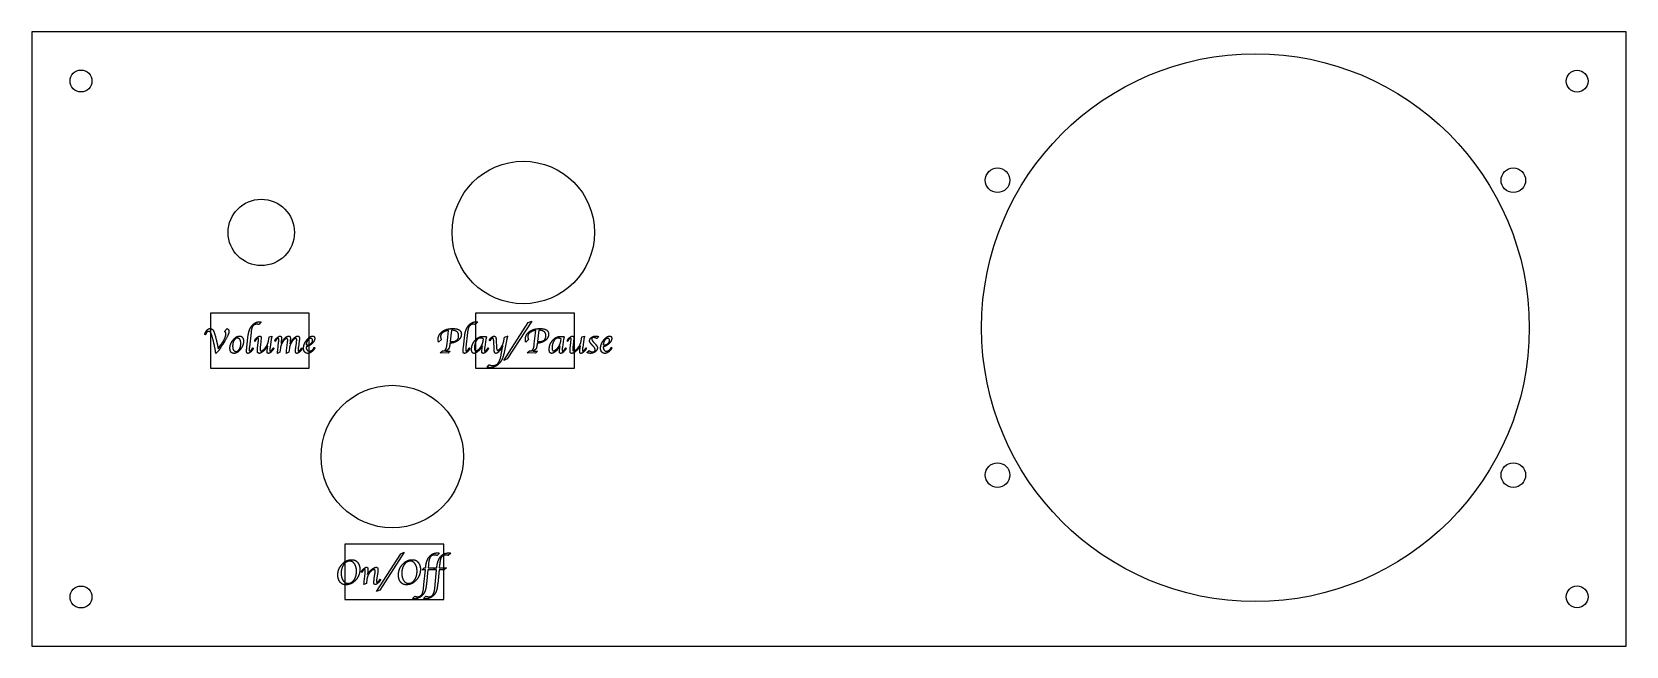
# Model space of a CAD drawing. Header units: inches. Extents: x 0.5 to 6.99, y 1.3 to 3.8.
import ezdxf

# ---------------------------------------------------------------- set-up
doc = ezdxf.new("R2010")
doc.units = ezdxf.units.IN
doc.linetypes.add('DASHED', pattern=[0.75, 0.5, -0.25])
doc.layers.get('0').update_dxf_attribs({"linetype": 'CONTINUOUS'})
doc.layers.add('1', color=7, linetype='DASHED')

msp = doc.modelspace()

# ---------------------------------------------------------------- linework, layer by layer
for p, q in [((1.4337, 2.6194), (1.4235, 2.609)), ((2.3152, 2.6194), (2.305, 2.609)), ((2.4216, 2.4628), (2.5208, 2.6168)), ((2.5348, 2.6228), (2.4355, 2.4686)), ((2.5208, 2.6168), (2.5348, 2.6228)), ((1.285, 2.542), (1.2769, 2.5296)), ((1.2845, 2.5808), (1.295, 2.5924)), ((1.3754, 2.5171), (1.3809, 2.5669)), ((1.3922, 2.577), (1.3856, 2.5171)), ((1.4191, 2.5124), (1.4216, 2.5359)), ((1.422, 2.54), (1.4224, 2.5447)), ((1.432, 2.5376), (1.4297, 2.5171)), ((1.4327, 2.5436), (1.432, 2.5376)), ((1.4333, 2.5491), (1.4327, 2.5436)), ((1.4631, 2.5412), (1.4656, 2.5582)), ((1.4656, 2.5582), (1.4772, 2.5621)), ((1.4741, 2.5473), (1.4699, 2.5174)), ((1.5007, 2.5038), (1.5043, 2.537)), ((1.5043, 2.537), (1.5048, 2.5407)), ((1.5146, 2.5379), (1.5141, 2.5328)), ((1.5141, 2.5328), (1.5161, 2.536)), ((1.5152, 2.5427), (1.5146, 2.5379)), ((1.5158, 2.5485), (1.5152, 2.5427)), ((1.5372, 2.5038), (1.5407, 2.5359)), ((1.5407, 2.5359), (1.5412, 2.5395)), ((1.5513, 2.5387), (1.5503, 2.5297)), ((1.552, 2.5452), (1.5513, 2.5387)), ((1.5744, 2.5156), (1.5769, 2.5328)), ((1.5886, 2.5432), (1.5848, 2.5167)), ((2.167, 2.5474), (2.1555, 2.5372)), ((2.1904, 2.5308), (2.1965, 2.585)), ((2.2081, 2.5859), (2.203, 2.5402)), ((2.257, 2.5171), (2.2625, 2.5669)), ((2.2738, 2.577), (2.2671, 2.5171)), ((2.3374, 2.5424), (2.3386, 2.5501)), ((2.3486, 2.549), (2.344, 2.5174)), ((2.3504, 2.5574), (2.3495, 2.5536)), ((2.3806, 2.5361), (2.3803, 2.5419)), ((2.3815, 2.5159), (2.3806, 2.5361)), ((2.3904, 2.5428), (2.3917, 2.5178)), ((2.4217, 2.5428), (2.4245, 2.5574)), ((2.4322, 2.5428), (2.4226, 2.4948)), ((2.4245, 2.5574), (2.4372, 2.5618)), ((2.5222, 2.5474), (2.5107, 2.5372)), ((2.5456, 2.5308), (2.5517, 2.585)), ((2.5633, 2.5859), (2.5582, 2.5402)), ((2.6535, 2.5424), (2.6547, 2.5501)), ((2.6647, 2.549), (2.6601, 2.5174)), ((2.6665, 2.5574), (2.6656, 2.5536)), ((2.6919, 2.5124), (2.6944, 2.5359)), ((2.6948, 2.54), (2.6952, 2.5447)), ((2.7048, 2.5376), (2.7025, 2.5171)), ((2.7055, 2.5436), (2.7048, 2.5376)), ((2.7061, 2.5491), (2.7055, 2.5436)), ((2.7359, 2.5412), (2.7384, 2.5582)), ((2.7384, 2.5582), (2.7499, 2.5621)), ((2.7469, 2.5473), (2.7427, 2.5174)), ((2.7882, 2.5356), (2.7927, 2.5309)), ((2.808, 2.5596), (2.7994, 2.5517)), ((1.2614, 2.5028), (1.2489, 2.4905)), ((1.2675, 2.5143), (1.2642, 2.5086)), ((1.2769, 2.5296), (1.271, 2.5204)), ((1.3747, 2.5107), (1.3754, 2.5171)), ((1.4579, 2.5044), (1.4587, 2.5101)), ((1.4596, 2.5164), (1.4603, 2.5214)), ((1.4693, 2.5128), (1.4688, 2.5089)), ((1.51, 2.4958), (1.4993, 2.4915)), ((1.4993, 2.4915), (1.4995, 2.4935)), ((1.4995, 2.4935), (1.5001, 2.4988)), ((1.5001, 2.4988), (1.5007, 2.5038)), ((1.5118, 2.513), (1.51, 2.4958)), ((1.5465, 2.4958), (1.5359, 2.4915)), ((1.5359, 2.4915), (1.5361, 2.4935)), ((1.5361, 2.4935), (1.5367, 2.4988)), ((1.5367, 2.4988), (1.5372, 2.5038)), ((1.5484, 2.513), (1.5465, 2.4958)), ((2.162, 2.4933), (2.1712, 2.5022)), ((2.1949, 2.4917), (2.162, 2.4933)), ((2.1712, 2.5022), (2.1789, 2.5013)), ((2.1846, 2.5011), (2.2035, 2.5)), ((2.1896, 2.5239), (2.1904, 2.5308)), ((2.2035, 2.5), (2.1949, 2.4917)), ((2.2562, 2.5107), (2.257, 2.5171)), ((2.3321, 2.5044), (2.3328, 2.5101)), ((2.3328, 2.5101), (2.3337, 2.5164)), ((2.3337, 2.5164), (2.3345, 2.5217)), ((2.344, 2.5174), (2.3434, 2.5128)), ((2.382, 2.5059), (2.3815, 2.5159)), ((2.4109, 2.487), (2.4176, 2.5218)), ((2.4355, 2.4686), (2.4216, 2.4628)), ((2.5171, 2.4933), (2.5263, 2.5022)), ((2.5501, 2.4917), (2.5171, 2.4933)), ((2.5263, 2.5022), (2.5341, 2.5013)), ((2.5398, 2.5011), (2.5587, 2.5)), ((2.5448, 2.5239), (2.5456, 2.5308)), ((2.5587, 2.5), (2.5501, 2.4917)), ((2.6482, 2.5044), (2.6489, 2.5101)), ((2.6489, 2.5101), (2.6498, 2.5164)), ((2.6498, 2.5164), (2.6506, 2.5217)), ((2.6601, 2.5174), (2.6595, 2.5128)), ((2.7307, 2.5044), (2.7315, 2.5101)), ((2.7323, 2.5164), (2.7331, 2.5214)), ((2.7421, 2.5128), (2.7416, 2.5089)), ((2.7589, 2.4953), (2.7688, 2.5034)), ((2.7836, 2.5228), (2.7796, 2.527)), ((2.3533, 2.4353), (2.3621, 2.445)), ((1.9026, 1.522), (2.0018, 1.676)), ((2.0157, 1.6821), (1.9165, 1.5279)), ((2.0018, 1.676), (2.0157, 1.6821)), ((2.1029, 1.6192), (2.1033, 1.6233)), ((2.1141, 1.6297), (2.113, 1.6192)), ((2.1486, 1.6192), (2.149, 1.6233)), ((2.1597, 1.6786), (2.1497, 1.6687)), ((2.1598, 1.6297), (2.1587, 1.6192)), ((2.2054, 1.6786), (2.1954, 1.6687)), ((1.8517, 1.5527), (1.8523, 1.558)), ((1.8523, 1.558), (1.8529, 1.563)), ((1.8529, 1.563), (1.8566, 1.5962)), ((1.8566, 1.5962), (1.857, 1.6)), ((1.8641, 1.5723), (1.8622, 1.5551)), ((1.8668, 1.5971), (1.8662, 1.5921)), ((1.8674, 1.602), (1.8668, 1.5971)), ((1.868, 1.6078), (1.8674, 1.602)), ((1.8939, 1.575), (1.8964, 1.5923)), ((1.908, 1.6026), (1.9042, 1.5759)), ((2.0891, 1.6109), (2.0972, 1.6192)), ((2.102, 1.6109), (2.0891, 1.6109)), ((2.096, 1.5506), (2.102, 1.6109)), ((2.0972, 1.6192), (2.1029, 1.6192)), ((2.1122, 1.6109), (2.1064, 1.553)), ((2.1335, 1.6109), (2.1122, 1.6109)), ((2.113, 1.6192), (2.142, 1.6192)), ((2.142, 1.6192), (2.1335, 1.6109)), ((2.1348, 1.6109), (2.1429, 1.6192)), ((2.1477, 1.6109), (2.1348, 1.6109)), ((2.1417, 1.5506), (2.1477, 1.6109)), ((2.1429, 1.6192), (2.1486, 1.6192)), ((2.1579, 1.6109), (2.1521, 1.553)), ((2.1792, 1.6109), (2.1579, 1.6109)), ((2.1587, 1.6192), (2.1877, 1.6192)), ((2.1877, 1.6192), (2.1792, 1.6109)), ((1.8622, 1.5551), (1.8515, 1.5507)), ((1.8515, 1.5507), (1.8517, 1.5527)), ((1.9165, 1.5279), (1.9026, 1.522)), ((2.0492, 1.4942), (2.0587, 1.5029)), ((2.0941, 1.5329), (2.096, 1.5506)), ((2.0949, 1.4942), (2.1044, 1.5029)), ((2.1399, 1.5329), (2.1417, 1.5506))]:
    msp.add_line(p, q)
msp.add_lwpolyline([(0.5, 3.8), (0.5, 1.3), (6.9906, 1.3), (6.9906, 3.8)], close=True)
for centre, radius in [((5.4814, 2.5961), 1.115), ((0.7, 3.6), 0.0445), ((6.791, 3.5995), 0.0445), ((2.5007, 2.9836), 0.29), ((4.4314, 3.1961), 0.05), ((6.5314, 3.1961), 0.05), ((1.4338, 2.9836), 0.135), ((1.9672, 2.0715), 0.29), ((4.4314, 1.9961), 0.05), ((6.5314, 1.9961), 0.05), ((0.7, 1.5), 0.0445), ((6.791, 1.5005), 0.0445)]:
    msp.add_circle(centre, radius)
for points in [[(1.3809, 2.5669), (1.3835, 2.5896), (1.3965, 2.6048)], [(1.3995, 2.6025), (1.3942, 2.595), (1.3922, 2.577)], [(1.3965, 2.6048), (1.4096, 2.6201), (1.4267, 2.6201)], [(1.4156, 2.6101), (1.4049, 2.6101), (1.3995, 2.6025)], [(1.4235, 2.609), (1.4201, 2.6101), (1.4156, 2.6101)], [(1.4267, 2.6201), (1.4308, 2.6201), (1.4337, 2.6194)], [(2.2625, 2.5669), (2.265, 2.5896), (2.2781, 2.6048)], [(2.2811, 2.6025), (2.2758, 2.595), (2.2738, 2.577)], [(2.2781, 2.6048), (2.2911, 2.6201), (2.3082, 2.6201)], [(2.2972, 2.6101), (2.2864, 2.6101), (2.2811, 2.6025)], [(2.305, 2.609), (2.3017, 2.6101), (2.2972, 2.6101)], [(2.3082, 2.6201), (2.3123, 2.6201), (2.3152, 2.6194)], [(1.2043, 2.5696), (1.2045, 2.5741), (1.2098, 2.5824)], [(1.2068, 2.5668), (1.2042, 2.5674), (1.2043, 2.5696)], [(1.2204, 2.5811), (1.211, 2.5811), (1.2068, 2.5668)], [(1.2098, 2.5824), (1.2161, 2.5924), (1.2258, 2.5924)], [(1.2292, 2.5738), (1.2258, 2.5811), (1.2204, 2.5811)], [(1.2258, 2.5924), (1.2338, 2.5924), (1.2382, 2.5851)], [(1.2388, 2.542), (1.2326, 2.5666), (1.2292, 2.5738)], [(1.2382, 2.5851), (1.2427, 2.5779), (1.2485, 2.5553)], [(1.2489, 2.4905), (1.246, 2.5132), (1.2388, 2.542)], [(1.2485, 2.5553), (1.2549, 2.5299), (1.2587, 2.51)], [(1.2587, 2.51), (1.29, 2.5538), (1.29, 2.571)], [(1.29, 2.571), (1.29, 2.5777), (1.2845, 2.5808)], [(1.3022, 2.58), (1.3022, 2.5694), (1.285, 2.542)], [(1.295, 2.5924), (1.3022, 2.5884), (1.3022, 2.58)], [(1.3064, 2.5128), (1.3064, 2.5299), (1.319, 2.5458)], [(1.3229, 2.5445), (1.3174, 2.5354), (1.3174, 2.5218)], [(1.319, 2.5458), (1.3316, 2.5618), (1.3451, 2.5618)], [(1.3366, 2.5538), (1.3284, 2.5538), (1.3229, 2.5445)], [(1.3505, 2.5314), (1.3505, 2.5538), (1.3366, 2.5538)], [(1.3449, 2.5086), (1.3505, 2.5178), (1.3505, 2.5314)], [(1.3451, 2.5618), (1.3614, 2.5618), (1.3614, 2.5405)], [(1.3614, 2.5405), (1.3614, 2.5232), (1.3488, 2.5073)], [(1.4072, 2.5426), (1.4072, 2.547), (1.4151, 2.5544)], [(1.4086, 2.5403), (1.4072, 2.5414), (1.4072, 2.5426)], [(1.4203, 2.5525), (1.4149, 2.5525), (1.4086, 2.5403)], [(1.4151, 2.5544), (1.423, 2.5618), (1.4277, 2.5618)], [(1.4226, 2.5484), (1.4226, 2.5525), (1.4203, 2.5525)], [(1.4216, 2.5359), (1.4217, 2.5364), (1.422, 2.54)], [(1.4224, 2.5447), (1.4226, 2.5468), (1.4226, 2.5484)], [(1.4277, 2.5618), (1.4336, 2.5618), (1.4336, 2.5536)], [(1.4336, 2.5536), (1.4336, 2.5517), (1.4333, 2.5491)], [(1.451, 2.5149), (1.4613, 2.5282), (1.4631, 2.5412)], [(1.4772, 2.5621), (1.4752, 2.5538), (1.4741, 2.5473)], [(1.4897, 2.5427), (1.4897, 2.547), (1.4975, 2.5543)], [(1.4914, 2.5403), (1.4897, 2.5417), (1.4897, 2.5427)], [(1.503, 2.5525), (1.4976, 2.5525), (1.4914, 2.5403)], [(1.4975, 2.5543), (1.5054, 2.5618), (1.51, 2.5618)], [(1.5053, 2.5479), (1.5053, 2.5525), (1.503, 2.5525)], [(1.5048, 2.5407), (1.5053, 2.5452), (1.5053, 2.5479)], [(1.51, 2.5618), (1.5161, 2.5618), (1.5161, 2.5539)], [(1.5219, 2.5386), (1.5132, 2.5251), (1.5118, 2.513)], [(1.5161, 2.5539), (1.5161, 2.5519), (1.5158, 2.5485)], [(1.5161, 2.536), (1.5321, 2.5618), (1.5459, 2.5618)], [(1.5373, 2.552), (1.5307, 2.552), (1.5219, 2.5386)], [(1.5415, 2.5451), (1.5415, 2.552), (1.5373, 2.552)], [(1.5412, 2.5395), (1.5415, 2.5424), (1.5415, 2.5451)], [(1.5459, 2.5618), (1.5525, 2.5618), (1.5525, 2.5522)], [(1.5586, 2.5386), (1.5498, 2.5251), (1.5484, 2.513)], [(1.5503, 2.5297), (1.5569, 2.5435), (1.566, 2.5526)], [(1.5525, 2.5522), (1.5525, 2.5505), (1.552, 2.5452)], [(1.5743, 2.552), (1.5676, 2.552), (1.5586, 2.5386)], [(1.566, 2.5526), (1.5752, 2.5618), (1.5823, 2.5618)], [(1.5783, 2.546), (1.5783, 2.552), (1.5743, 2.552)], [(1.5769, 2.5328), (1.5771, 2.5337), (1.5774, 2.5369)], [(1.5774, 2.5369), (1.5776, 2.5382), (1.5779, 2.5412)], [(1.5779, 2.5412), (1.5783, 2.5443), (1.5783, 2.546)], [(1.5823, 2.5618), (1.5894, 2.5618), (1.5894, 2.5526)], [(1.5894, 2.5526), (1.5894, 2.5487), (1.5886, 2.5432)], [(1.606, 2.5121), (1.606, 2.5284), (1.6183, 2.545)], [(1.6412, 2.5319), (1.6311, 2.5219), (1.6164, 2.5179)], [(1.623, 2.5451), (1.6181, 2.5378), (1.6167, 2.5267)], [(1.6183, 2.545), (1.6307, 2.5618), (1.6427, 2.5618)], [(1.6205, 2.5259), (1.6294, 2.5259), (1.636, 2.5314)], [(1.6342, 2.5525), (1.628, 2.5525), (1.623, 2.5451)], [(1.6427, 2.5441), (1.6427, 2.5525), (1.6342, 2.5525)], [(1.636, 2.5314), (1.6427, 2.5368), (1.6427, 2.5441)], [(1.6515, 2.5524), (1.6515, 2.5419), (1.6412, 2.5319)], [(1.6427, 2.5618), (1.6515, 2.5618), (1.6515, 2.5524)], [(2.154, 2.5484), (2.154, 2.5679), (2.1705, 2.5801)], [(2.1555, 2.5372), (2.154, 2.5427), (2.154, 2.5484)], [(2.1965, 2.585), (2.164, 2.5789), (2.164, 2.5605)], [(2.164, 2.5605), (2.164, 2.5531), (2.167, 2.5474)], [(2.1705, 2.5801), (2.1871, 2.5924), (2.2133, 2.5924)], [(2.2022, 2.5328), (2.2005, 2.5161), (2.1977, 2.5111)], [(2.2354, 2.5444), (2.2223, 2.534), (2.2022, 2.5328)], [(2.203, 2.5402), (2.207, 2.5395), (2.21, 2.5395)], [(2.2374, 2.5635), (2.2374, 2.5859), (2.2081, 2.5859)], [(2.21, 2.5395), (2.2374, 2.5395), (2.2374, 2.5635)], [(2.2133, 2.5924), (2.2485, 2.5924), (2.2485, 2.5694)], [(2.2485, 2.5694), (2.2485, 2.5548), (2.2354, 2.5444)], [(2.2901, 2.5073), (2.2901, 2.529), (2.3043, 2.5449)], [(2.3086, 2.5415), (2.3018, 2.5293), (2.3018, 2.5112)], [(2.3043, 2.5449), (2.3186, 2.5608), (2.3381, 2.5608)], [(2.3254, 2.5538), (2.3154, 2.5538), (2.3086, 2.5415)], [(2.3227, 2.5116), (2.3349, 2.5247), (2.3374, 2.5424)], [(2.3386, 2.5501), (2.3321, 2.5538), (2.3254, 2.5538)], [(2.3381, 2.5608), (2.3456, 2.5608), (2.3508, 2.559)], [(2.3495, 2.5536), (2.3487, 2.5497), (2.3486, 2.549)], [(2.3508, 2.559), (2.3504, 2.5577), (2.3504, 2.5574)], [(2.3634, 2.5456), (2.3634, 2.5495), (2.3703, 2.5556)], [(2.3653, 2.5428), (2.3634, 2.5441), (2.3634, 2.5456)], [(2.3761, 2.5534), (2.3705, 2.5534), (2.3653, 2.5428)], [(2.3703, 2.5556), (2.3773, 2.5618), (2.3816, 2.5618)], [(2.3803, 2.5419), (2.3797, 2.5534), (2.3761, 2.5534)], [(2.3816, 2.5618), (2.3861, 2.5618), (2.388, 2.5577)], [(2.388, 2.5577), (2.3899, 2.5537), (2.3904, 2.5428)], [(2.4107, 2.5167), (2.4193, 2.53), (2.4217, 2.5428)], [(2.4372, 2.5618), (2.4348, 2.5556), (2.4322, 2.5428)], [(2.5092, 2.5484), (2.5092, 2.5679), (2.5257, 2.5801)], [(2.5107, 2.5372), (2.5092, 2.5427), (2.5092, 2.5484)], [(2.5517, 2.585), (2.5191, 2.5789), (2.5191, 2.5605)], [(2.5191, 2.5605), (2.5191, 2.5531), (2.5222, 2.5474)], [(2.5257, 2.5801), (2.5422, 2.5924), (2.5685, 2.5924)], [(2.5574, 2.5328), (2.5557, 2.5161), (2.5529, 2.5111)], [(2.5906, 2.5444), (2.5775, 2.534), (2.5574, 2.5328)], [(2.5582, 2.5402), (2.5622, 2.5395), (2.5652, 2.5395)], [(2.5926, 2.5635), (2.5926, 2.5859), (2.5633, 2.5859)], [(2.5652, 2.5395), (2.5926, 2.5395), (2.5926, 2.5635)], [(2.5685, 2.5924), (2.6037, 2.5924), (2.6037, 2.5694)], [(2.6037, 2.5694), (2.6037, 2.5548), (2.5906, 2.5444)], [(2.6062, 2.5073), (2.6062, 2.529), (2.6204, 2.5449)], [(2.6247, 2.5415), (2.6179, 2.5293), (2.6179, 2.5112)], [(2.6204, 2.5449), (2.6347, 2.5608), (2.6542, 2.5608)], [(2.6415, 2.5538), (2.6315, 2.5538), (2.6247, 2.5415)], [(2.6388, 2.5116), (2.6509, 2.5247), (2.6535, 2.5424)], [(2.6547, 2.5501), (2.6482, 2.5538), (2.6415, 2.5538)], [(2.6542, 2.5608), (2.6617, 2.5608), (2.6669, 2.559)], [(2.6656, 2.5536), (2.6648, 2.5497), (2.6647, 2.549)], [(2.6669, 2.559), (2.6665, 2.5577), (2.6665, 2.5574)], [(2.68, 2.5426), (2.68, 2.547), (2.6879, 2.5544)], [(2.6813, 2.5403), (2.68, 2.5414), (2.68, 2.5426)], [(2.6931, 2.5525), (2.6876, 2.5525), (2.6813, 2.5403)], [(2.6879, 2.5544), (2.6958, 2.5618), (2.7004, 2.5618)], [(2.6954, 2.5484), (2.6954, 2.5525), (2.6931, 2.5525)], [(2.6944, 2.5359), (2.6945, 2.5364), (2.6948, 2.54)], [(2.6952, 2.5447), (2.6954, 2.5468), (2.6954, 2.5484)], [(2.7004, 2.5618), (2.7064, 2.5618), (2.7064, 2.5536)], [(2.7064, 2.5536), (2.7064, 2.5517), (2.7061, 2.5491)], [(2.7238, 2.5149), (2.7341, 2.5282), (2.7359, 2.5412)], [(2.7499, 2.5621), (2.7479, 2.5538), (2.7469, 2.5473)], [(2.7706, 2.5422), (2.7706, 2.5505), (2.7778, 2.5561)], [(2.7796, 2.527), (2.7706, 2.5364), (2.7706, 2.5422)], [(2.7778, 2.5561), (2.785, 2.5618), (2.7955, 2.5618)], [(2.7874, 2.5558), (2.7796, 2.5558), (2.7796, 2.5493)], [(2.7796, 2.5493), (2.7796, 2.5446), (2.7882, 2.5356)], [(2.7994, 2.5517), (2.794, 2.5558), (2.7874, 2.5558)], [(2.7955, 2.5618), (2.8012, 2.5618), (2.808, 2.5596)], [(2.8153, 2.5121), (2.8153, 2.5284), (2.8276, 2.545)], [(2.8505, 2.5319), (2.8404, 2.5219), (2.8257, 2.5179)], [(2.8323, 2.5451), (2.8273, 2.5378), (2.826, 2.5267)], [(2.8276, 2.545), (2.8399, 2.5618), (2.852, 2.5618)], [(2.8298, 2.5259), (2.8386, 2.5259), (2.8453, 2.5314)], [(2.8434, 2.5525), (2.8373, 2.5525), (2.8323, 2.5451)], [(2.8519, 2.5441), (2.8519, 2.5525), (2.8434, 2.5525)], [(2.8453, 2.5314), (2.8519, 2.5368), (2.8519, 2.5441)], [(2.8607, 2.5524), (2.8607, 2.5419), (2.8505, 2.5319)], [(2.852, 2.5618), (2.8607, 2.5618), (2.8607, 2.5524)], [(1.2642, 2.5086), (1.2635, 2.5073), (1.2614, 2.5028)], [(1.271, 2.5204), (1.2705, 2.5196), (1.2675, 2.5143)], [(1.3225, 2.4915), (1.3064, 2.4915), (1.3064, 2.5128)], [(1.3174, 2.5218), (1.3174, 2.4995), (1.3312, 2.4995)], [(1.3488, 2.5073), (1.3362, 2.4915), (1.3225, 2.4915)], [(1.3312, 2.4995), (1.3394, 2.4995), (1.3449, 2.5086)], [(1.374, 2.5), (1.374, 2.5053), (1.3747, 2.5107)], [(1.3799, 2.4915), (1.374, 2.4915), (1.374, 2.5)], [(1.3928, 2.499), (1.3852, 2.4915), (1.3799, 2.4915)], [(1.3856, 2.5171), (1.3848, 2.5101), (1.3848, 2.5071)], [(1.3848, 2.5071), (1.3848, 2.5007), (1.387, 2.5007)], [(1.387, 2.5007), (1.3897, 2.5007), (1.3932, 2.5049)], [(1.4005, 2.5118), (1.4005, 2.5066), (1.3928, 2.499)], [(1.3932, 2.5049), (1.3968, 2.5092), (1.3985, 2.5143)], [(1.3985, 2.5143), (1.4005, 2.5133), (1.4005, 2.5118)], [(1.4181, 2.5009), (1.4181, 2.5044), (1.4191, 2.5124)], [(1.4252, 2.4915), (1.4181, 2.4915), (1.4181, 2.5009)], [(1.4419, 2.5002), (1.4317, 2.4915), (1.4252, 2.4915)], [(1.4297, 2.5171), (1.4292, 2.5119), (1.4292, 2.5066)], [(1.4292, 2.5066), (1.4292, 2.5016), (1.4328, 2.5016)], [(1.4328, 2.5016), (1.4409, 2.5016), (1.451, 2.5149)], [(1.4603, 2.5214), (1.4521, 2.5089), (1.4419, 2.5002)], [(1.4574, 2.4985), (1.4574, 2.5007), (1.4579, 2.5044)], [(1.4626, 2.4915), (1.4574, 2.4915), (1.4574, 2.4985)], [(1.4587, 2.5101), (1.4593, 2.5148), (1.4596, 2.5164)], [(1.4782, 2.5018), (1.4698, 2.4915), (1.4626, 2.4915)], [(1.4688, 2.5089), (1.4684, 2.5053), (1.4684, 2.5038)], [(1.4684, 2.5038), (1.4684, 2.5007), (1.4701, 2.5007)], [(1.4699, 2.5174), (1.4695, 2.5147), (1.4693, 2.5128)], [(1.4701, 2.5007), (1.4762, 2.5007), (1.4824, 2.5141)], [(1.4844, 2.5118), (1.4844, 2.5093), (1.4782, 2.5018)], [(1.4824, 2.5141), (1.4844, 2.513), (1.4844, 2.5118)], [(1.5729, 2.4996), (1.5729, 2.5048), (1.5744, 2.5156)], [(1.5789, 2.4915), (1.5729, 2.4915), (1.5729, 2.4996)], [(1.5916, 2.499), (1.5837, 2.4915), (1.5789, 2.4915)], [(1.5848, 2.5167), (1.5836, 2.5085), (1.5836, 2.504)], [(1.5836, 2.504), (1.5836, 2.5002), (1.5857, 2.5002)], [(1.5857, 2.5002), (1.5881, 2.5002), (1.5917, 2.5043)], [(1.5996, 2.5111), (1.5996, 2.5066), (1.5916, 2.499)], [(1.5917, 2.5043), (1.5955, 2.5083), (1.5977, 2.5135)], [(1.5977, 2.5135), (1.5996, 2.5122), (1.5996, 2.5111)], [(1.6107, 2.4973), (1.606, 2.503), (1.606, 2.5121)], [(1.6227, 2.4915), (1.6154, 2.4915), (1.6107, 2.4973)], [(1.6164, 2.5179), (1.6179, 2.5007), (1.63, 2.5007)], [(1.6167, 2.5267), (1.6188, 2.5259), (1.6205, 2.5259)], [(1.6469, 2.5056), (1.6347, 2.4915), (1.6227, 2.4915)], [(1.63, 2.5007), (1.642, 2.5007), (1.6497, 2.5161)], [(1.6515, 2.5132), (1.6515, 2.511), (1.6469, 2.5056)], [(1.6497, 2.5161), (1.6515, 2.5148), (1.6515, 2.5132)], [(2.1789, 2.5013), (2.1876, 2.5068), (2.1896, 2.5239)], [(2.1977, 2.5111), (2.1949, 2.506), (2.1846, 2.5011)], [(2.2555, 2.5), (2.2555, 2.5053), (2.2562, 2.5107)], [(2.2615, 2.4915), (2.2555, 2.4915), (2.2555, 2.5)], [(2.2743, 2.499), (2.2667, 2.4915), (2.2615, 2.4915)], [(2.2671, 2.5171), (2.2663, 2.5101), (2.2663, 2.5071)], [(2.2663, 2.5071), (2.2663, 2.5007), (2.2685, 2.5007)], [(2.2685, 2.5007), (2.2712, 2.5007), (2.2748, 2.5049)], [(2.2821, 2.5118), (2.2821, 2.5066), (2.2743, 2.499)], [(2.2748, 2.5049), (2.2783, 2.5092), (2.28, 2.5143)], [(2.28, 2.5143), (2.2821, 2.5133), (2.2821, 2.5118)], [(2.2999, 2.4915), (2.2901, 2.4915), (2.2901, 2.5073)], [(2.3167, 2.4999), (2.307, 2.4915), (2.2999, 2.4915)], [(2.3018, 2.5112), (2.3018, 2.5019), (2.3073, 2.5019)], [(2.3073, 2.5019), (2.3137, 2.5019), (2.3227, 2.5116)], [(2.3345, 2.5217), (2.3264, 2.5084), (2.3167, 2.4999)], [(2.3316, 2.4985), (2.3316, 2.5006), (2.3321, 2.5044)], [(2.3368, 2.4915), (2.3316, 2.4915), (2.3316, 2.4985)], [(2.3523, 2.5018), (2.3439, 2.4915), (2.3368, 2.4915)], [(2.3434, 2.5128), (2.3424, 2.5061), (2.3424, 2.5038)], [(2.3424, 2.5038), (2.3424, 2.5007), (2.3442, 2.5007)], [(2.3442, 2.5007), (2.3502, 2.5007), (2.3565, 2.5141)], [(2.3585, 2.5118), (2.3585, 2.5093), (2.3523, 2.5018)], [(2.3565, 2.5141), (2.3585, 2.513), (2.3585, 2.5118)], [(2.3896, 2.4915), (2.3827, 2.4915), (2.382, 2.5059)], [(2.4024, 2.5), (2.3946, 2.4915), (2.3896, 2.4915)], [(2.3917, 2.5178), (2.3924, 2.5035), (2.3963, 2.5035)], [(2.3963, 2.5035), (2.4021, 2.5035), (2.4107, 2.5167)], [(2.3984, 2.4516), (2.4059, 2.4613), (2.4109, 2.487)], [(2.4176, 2.5218), (2.4104, 2.5086), (2.4024, 2.5)], [(2.4226, 2.4948), (2.417, 2.4666), (2.4052, 2.4532)], [(2.5341, 2.5013), (2.5428, 2.5068), (2.5448, 2.5239)], [(2.5529, 2.5111), (2.5501, 2.506), (2.5398, 2.5011)], [(2.616, 2.4915), (2.6062, 2.4915), (2.6062, 2.5073)], [(2.6328, 2.4999), (2.6231, 2.4915), (2.616, 2.4915)], [(2.6179, 2.5112), (2.6179, 2.5019), (2.6234, 2.5019)], [(2.6234, 2.5019), (2.6298, 2.5019), (2.6388, 2.5116)], [(2.6506, 2.5217), (2.6425, 2.5084), (2.6328, 2.4999)], [(2.6477, 2.4985), (2.6477, 2.5006), (2.6482, 2.5044)], [(2.6529, 2.4915), (2.6477, 2.4915), (2.6477, 2.4985)], [(2.6684, 2.5018), (2.66, 2.4915), (2.6529, 2.4915)], [(2.6595, 2.5128), (2.6585, 2.5061), (2.6585, 2.5038)], [(2.6585, 2.5038), (2.6585, 2.5007), (2.6603, 2.5007)], [(2.6603, 2.5007), (2.6663, 2.5007), (2.6726, 2.5141)], [(2.6746, 2.5118), (2.6746, 2.5093), (2.6684, 2.5018)], [(2.6726, 2.5141), (2.6746, 2.513), (2.6746, 2.5118)], [(2.6909, 2.5009), (2.6909, 2.5044), (2.6919, 2.5124)], [(2.698, 2.4915), (2.6909, 2.4915), (2.6909, 2.5009)], [(2.7147, 2.5002), (2.7045, 2.4915), (2.698, 2.4915)], [(2.7025, 2.5171), (2.7019, 2.5119), (2.7019, 2.5066)], [(2.7019, 2.5066), (2.7019, 2.5016), (2.7056, 2.5016)], [(2.7056, 2.5016), (2.7137, 2.5016), (2.7238, 2.5149)], [(2.7331, 2.5214), (2.7249, 2.5089), (2.7147, 2.5002)], [(2.7302, 2.4985), (2.7302, 2.5007), (2.7307, 2.5044)], [(2.7354, 2.4915), (2.7302, 2.4915), (2.7302, 2.4985)], [(2.7315, 2.5101), (2.7321, 2.5148), (2.7323, 2.5164)], [(2.7509, 2.5018), (2.7426, 2.4915), (2.7354, 2.4915)], [(2.7416, 2.5089), (2.7411, 2.5053), (2.7411, 2.5038)], [(2.7411, 2.5038), (2.7411, 2.5007), (2.7429, 2.5007)], [(2.7427, 2.5174), (2.7423, 2.5147), (2.7421, 2.5128)], [(2.7429, 2.5007), (2.7489, 2.5007), (2.7552, 2.5141)], [(2.7572, 2.5118), (2.7572, 2.5093), (2.7509, 2.5018)], [(2.7552, 2.5141), (2.7572, 2.513), (2.7572, 2.5118)], [(2.7739, 2.4915), (2.7659, 2.4915), (2.7589, 2.4953)], [(2.7688, 2.5034), (2.7743, 2.4975), (2.7828, 2.4975)], [(2.7939, 2.4983), (2.7852, 2.4915), (2.7739, 2.4915)], [(2.7828, 2.4975), (2.7931, 2.4975), (2.7931, 2.5074)], [(2.7931, 2.5074), (2.7931, 2.5129), (2.7836, 2.5228)], [(2.7927, 2.5309), (2.8025, 2.5206), (2.8025, 2.5143)], [(2.8025, 2.5143), (2.8025, 2.5053), (2.7939, 2.4983)], [(2.82, 2.4973), (2.8153, 2.503), (2.8153, 2.5121)], [(2.832, 2.4915), (2.8247, 2.4915), (2.82, 2.4973)], [(2.8257, 2.5179), (2.8271, 2.5007), (2.8393, 2.5007)], [(2.826, 2.5267), (2.8281, 2.5259), (2.8298, 2.5259)], [(2.8562, 2.5056), (2.8439, 2.4915), (2.832, 2.4915)], [(2.8393, 2.5007), (2.8513, 2.5007), (2.859, 2.5161)], [(2.8607, 2.5132), (2.8607, 2.511), (2.8562, 2.5056)], [(2.859, 2.5161), (2.8607, 2.5148), (2.8607, 2.5132)], [(2.3643, 2.4332), (2.3594, 2.4332), (2.3533, 2.4353)], [(2.3621, 2.445), (2.3688, 2.442), (2.3761, 2.442)], [(2.4052, 2.4532), (2.3875, 2.4332), (2.3643, 2.4332)], [(2.3761, 2.442), (2.391, 2.442), (2.3984, 2.4516)], [(1.7456, 1.5891), (1.7456, 1.6144), (1.7627, 1.633)], [(1.7693, 1.6317), (1.7592, 1.6175), (1.7592, 1.5963)], [(1.7627, 1.633), (1.7798, 1.6517), (1.8029, 1.6517)], [(1.7942, 1.6459), (1.7793, 1.6459), (1.7693, 1.6317)], [(1.8138, 1.6343), (1.806, 1.6459), (1.7942, 1.6459)], [(1.8029, 1.6517), (1.8173, 1.6517), (1.8263, 1.6407)], [(1.8216, 1.605), (1.8216, 1.6227), (1.8138, 1.6343)], [(1.8263, 1.6407), (1.8352, 1.6298), (1.8352, 1.6122)], [(1.9923, 1.5891), (1.9923, 1.6144), (2.0093, 1.633)], [(2.0159, 1.6317), (2.0059, 1.6175), (2.0059, 1.5963)], [(2.0093, 1.633), (2.0264, 1.6517), (2.0496, 1.6517)], [(2.0409, 1.6459), (2.0259, 1.6459), (2.0159, 1.6317)], [(2.0605, 1.6343), (2.0527, 1.6459), (2.0409, 1.6459)], [(2.0496, 1.6517), (2.064, 1.6517), (2.0729, 1.6407)], [(2.0682, 1.605), (2.0682, 1.6227), (2.0605, 1.6343)], [(2.0729, 1.6407), (2.0818, 1.6298), (2.0818, 1.6122)], [(2.1033, 1.6233), (2.1059, 1.6498), (2.1185, 1.6645)], [(2.1217, 1.6623), (2.1165, 1.6538), (2.1141, 1.6297)], [(2.1185, 1.6645), (2.1312, 1.6793), (2.1512, 1.6793)], [(2.1392, 1.6708), (2.1269, 1.6708), (2.1217, 1.6623)], [(2.1497, 1.6687), (2.1444, 1.6708), (2.1392, 1.6708)], [(2.149, 1.6233), (2.1516, 1.6498), (2.1642, 1.6645)], [(2.1512, 1.6793), (2.155, 1.6793), (2.1597, 1.6786)], [(2.1674, 1.6623), (2.1622, 1.6538), (2.1598, 1.6297)], [(2.1642, 1.6645), (2.1769, 1.6793), (2.1969, 1.6793)], [(2.1849, 1.6708), (2.1726, 1.6708), (2.1674, 1.6623)], [(2.1954, 1.6687), (2.1901, 1.6708), (2.1849, 1.6708)], [(2.1969, 1.6793), (2.2007, 1.6793), (2.2054, 1.6786)], [(1.7545, 1.5607), (1.7456, 1.5718), (1.7456, 1.5891)], [(1.7775, 1.5496), (1.7635, 1.5496), (1.7545, 1.5607)], [(1.7592, 1.5963), (1.7592, 1.5785), (1.767, 1.567)], [(1.767, 1.567), (1.7748, 1.5554), (1.7868, 1.5554)], [(1.818, 1.5682), (1.8009, 1.5496), (1.7775, 1.5496)], [(1.7868, 1.5554), (1.8017, 1.5554), (1.8116, 1.5697)], [(1.8116, 1.5697), (1.8216, 1.5839), (1.8216, 1.605)], [(1.8352, 1.6122), (1.8352, 1.5868), (1.818, 1.5682)], [(1.842, 1.6019), (1.842, 1.6062), (1.8498, 1.6136)], [(1.8436, 1.5996), (1.842, 1.6009), (1.842, 1.6019)], [(1.8552, 1.6117), (1.8498, 1.6117), (1.8436, 1.5996)], [(1.8498, 1.6136), (1.8577, 1.621), (1.8622, 1.621)], [(1.8574, 1.6072), (1.8574, 1.6117), (1.8552, 1.6117)], [(1.857, 1.6), (1.8574, 1.6044), (1.8574, 1.6072)], [(1.8622, 1.621), (1.8683, 1.621), (1.8683, 1.6132)], [(1.875, 1.5989), (1.8657, 1.5865), (1.8641, 1.5723)], [(1.8662, 1.5921), (1.8747, 1.6047), (1.8847, 1.6128)], [(1.8683, 1.6132), (1.8683, 1.6112), (1.868, 1.6078)], [(1.8936, 1.6113), (1.8845, 1.6113), (1.875, 1.5989)], [(1.8847, 1.6128), (1.8948, 1.621), (1.9019, 1.621)], [(1.8924, 1.5587), (1.8924, 1.5646), (1.8939, 1.575)], [(1.8979, 1.5507), (1.8924, 1.5507), (1.8924, 1.5587)], [(1.8976, 1.6057), (1.8976, 1.6113), (1.8936, 1.6113)], [(1.8964, 1.5923), (1.8976, 1.6007), (1.8976, 1.6057)], [(1.9109, 1.5582), (1.9029, 1.5507), (1.8979, 1.5507)], [(1.9019, 1.621), (1.9088, 1.621), (1.9088, 1.6114)], [(1.9042, 1.5759), (1.903, 1.5679), (1.903, 1.5632)], [(1.903, 1.5632), (1.903, 1.5595), (1.905, 1.5595)], [(1.905, 1.5595), (1.91, 1.5595), (1.9172, 1.5727)], [(1.9088, 1.6114), (1.9088, 1.6084), (1.908, 1.6026)], [(1.9189, 1.5705), (1.9189, 1.5658), (1.9109, 1.5582)], [(1.9172, 1.5727), (1.9189, 1.5716), (1.9189, 1.5705)], [(2.0012, 1.5607), (1.9923, 1.5718), (1.9923, 1.5891)], [(2.0241, 1.5496), (2.0101, 1.5496), (2.0012, 1.5607)], [(2.0059, 1.5963), (2.0059, 1.5785), (2.0137, 1.567)], [(2.0137, 1.567), (2.0215, 1.5554), (2.0335, 1.5554)], [(2.0647, 1.5682), (2.0476, 1.5496), (2.0241, 1.5496)], [(2.0335, 1.5554), (2.0483, 1.5554), (2.0582, 1.5697)], [(2.0582, 1.5697), (2.0682, 1.5839), (2.0682, 1.605)], [(2.0818, 1.6122), (2.0818, 1.5868), (2.0647, 1.5682)], [(2.0577, 1.4924), (2.0544, 1.4924), (2.0492, 1.4942)], [(2.0873, 1.5045), (2.0741, 1.4924), (2.0577, 1.4924)], [(2.0587, 1.5029), (2.0648, 1.5009), (2.0698, 1.5009)], [(2.0698, 1.5009), (2.0909, 1.5009), (2.0941, 1.5329)], [(2.1004, 1.523), (2.0964, 1.5127), (2.0873, 1.5045)], [(2.1034, 1.4924), (2.1001, 1.4924), (2.0949, 1.4942)], [(2.1064, 1.553), (2.1044, 1.5333), (2.1004, 1.523)], [(2.1331, 1.5045), (2.1198, 1.4924), (2.1034, 1.4924)], [(2.1044, 1.5029), (2.1105, 1.5009), (2.1155, 1.5009)], [(2.1155, 1.5009), (2.1366, 1.5009), (2.1399, 1.5329)], [(2.1461, 1.523), (2.1421, 1.5127), (2.1331, 1.5045)], [(2.1521, 1.553), (2.1502, 1.5333), (2.1461, 1.523)]]:
    msp.add_open_spline(points, degree=2)
at = {"layer": '1'}
for p, q in [((1.6289, 2.6558), (1.2268, 2.6558)), ((1.2268, 2.6558), (1.2268, 2.4309)), ((1.6289, 2.4309), (1.6289, 2.6558)), ((2.7085, 2.6558), (2.3063, 2.6558)), ((2.3063, 2.6558), (2.3063, 2.4309)), ((2.7085, 2.4309), (2.7085, 2.6558)), ((1.2268, 2.4309), (1.6289, 2.4309)), ((2.3063, 2.4309), (2.7085, 2.4309)), ((2.1766, 1.715), (1.7745, 1.715)), ((1.7745, 1.715), (1.7745, 1.4901)), ((2.1766, 1.4901), (2.1766, 1.715)), ((1.7745, 1.4901), (2.1766, 1.4901))]:
    msp.add_line(p, q, dxfattribs=at)

doc.saveas('drawing.dxf')
